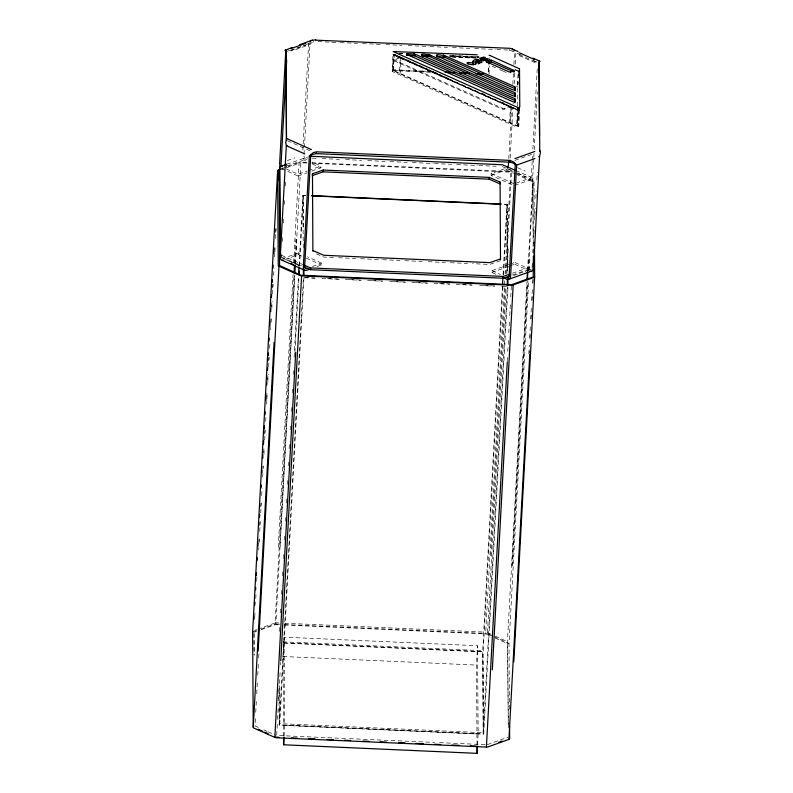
<?xml version="1.0" encoding="UTF-8"?>
<svg xmlns="http://www.w3.org/2000/svg" width="793" height="793" viewBox="0 0 793 793"><rect width="100%" height="100%" fill="white"/><g stroke="black" fill="none" stroke-linecap="round" stroke-linejoin="round"><path stroke-width="0.59" stroke-dasharray="3.96 2.97" d="M254.761 617.123L255.029 612.176M255.762 598.576L256.03 593.63M256.704 581.259L256.972 576.313M258.845 541.678L258.984 539.21M259.717 525.6L259.916 521.893M260.719 507.054L260.986 502.098M262.8 468.713L262.929 466.234M263.673 452.634L263.94 447.678M264.674 434.078L264.872 430.371M266.686 396.976L266.954 392.029M267.618 379.659L267.885 374.712M268.629 361.102L268.827 357.395M270.7 322.761L270.899 319.054M271.573 306.683L271.84 301.736M272.574 288.137L272.842 283.19M274.656 249.795L274.784 247.317M275.587 232.478L275.855 227.532M258.716 550.015L258.855 547.547M259.123 542.6L259.321 538.883M259.727 531.469L260.263 521.566M260.728 512.912L261.264 503.02M261.67 495.595L262.067 488.181M262.671 477.049L262.87 473.332M263.137 468.385L263.276 465.917M263.881 454.786L264.218 448.6M264.684 439.937L265.219 430.044M265.685 421.39L266.022 415.205M266.626 404.073L266.825 400.366M266.894 399.127L267.231 392.941M267.826 381.81L268.232 374.385M268.629 366.971L269.174 357.078M269.64 348.414L269.977 342.229M270.641 329.868L270.78 327.39M271.047 322.444L271.246 318.736M271.781 308.834L272.187 301.419M272.584 293.995L273.119 284.102M273.595 275.449L273.991 268.024M274.596 256.892L274.794 253.185M274.864 251.946L275.131 247M275.597 238.336L276.133 228.443M258.29 727.429L254.999 725.962L255.405 718.537M255.733 712.352L256.407 699.981M256.744 693.796L257.348 682.674M257.745 675.249L258.349 664.118M258.687 657.932L259.014 651.747M281.812 253.919L281.684 256.387A2.894 1.824 -66 0 0 281.783 257.348M282.486 241.558L282.823 235.382M283.488 223.031L283.825 216.846M284.489 204.495L284.826 198.309M285.5 185.958L285.827 179.783M286.501 167.422L286.769 162.476M281.574 168.354A4.857 3.222 70.2 0 0 282.873 169.276L298.039 176.036L298.138 174.242L307.287 170.941M278.254 547.348L293.023 274.705M293.678 262.642L299.1 162.436A2.498 1.001 3.1 0 1 300.864 162.218L307.03 162.496M257.824 629.166L275.112 622.951L294.005 274.17M294.609 263.038L295.878 239.536M261.115 628.998L274.091 624.329A2.498 1.001 3.1 0 1 275.845 624.121L294.758 274.983M295.373 263.643L296.691 239.208M280.098 546.159L294.768 275.3M295.373 264.168L300.864 162.753L307.04 163.021M302.837 150.115L303.104 145.178M303.174 143.939L308.596 43.853L309.994 44.477L304.433 147.032M284.637 259.688L298.555 254.672L298.654 252.878L301.945 254.345M304.036 154.447L304.363 148.271M279.255 631.506L279.523 626.559M280.256 612.969L280.524 608.023M281.267 594.433L281.535 589.486M282.268 575.896L282.536 570.95M283.2 558.589L283.468 553.643M284.211 540.053L284.479 535.106M285.212 521.516L285.48 516.57M286.214 502.98L286.481 498.034M287.225 484.444L287.492 479.497M288.226 465.907L288.424 462.2M289.158 448.6L289.425 443.664M290.169 430.064L290.436 425.127M291.17 411.527L291.437 406.591M292.171 392.991L292.439 388.045M293.182 374.455L293.38 370.747M294.114 357.157L298.396 278.065M299.07 265.705L302.886 195.266L305.345 195.375M294.907 352.459L298.991 277.064M299.595 265.942L303.412 195.494L305.87 195.603M277.292 724.306L276.698 735.438L348.276 738.61M277.56 719.36L278.234 706.989M278.571 700.814L279.235 688.443M279.503 683.497L280.246 669.887M280.514 664.94L280.643 662.472M501.791 286.491L507.956 286.759L483.72 734.12L279.195 725.06L292.25 484.077M292.32 482.838L301.152 319.718M301.221 318.479L303.432 277.699L315.753 278.244M283.597 736.201L283.071 656.505L284.122 637.166L477.545 645.74L478.129 734.011L477.545 744.895M303.947 277.51L279.79 723.672L483.264 732.692L507.431 286.521M284.112 736.32L284.707 725.446L284.122 637.166M311.778 171.1L320.937 167.809L321.026 166.005L312.363 162.139M316.932 266.617L321.571 264.951L321.671 263.147L307.426 256.783M432.74 71.876L393.07 70.24L517.393 125.75L518.681 109.127L519.663 109.166L518.721 126.583L516.491 126.86L392.416 71.499L392.931 54.539M393.328 54.667L517.403 110.019L518.097 109.771L394.022 54.41L393.328 54.667L392.485 70.28L393.179 70.022M393.159 70.349L394.022 54.41M393.952 59.326L393.387 69.734L392.089 70.151M393.675 64.927L394.24 54.519L518.077 110.098L519.613 110.068L519.593 106.49M400.465 56.947A1.308 0.833 -66 0 0 400.128 56.987L394.111 59.148A1.318 0.525 3.1 0 0 394.111 59.891L502.365 108.195A1.318 0.525 3.1 0 0 504.229 108.274L510.236 106.113A1.308 0.833 -66 0 1 511.098 106.986L510.256 122.598L509.562 122.846L510.395 107.124L504.179 109.176A1.318 0.525 3.1 0 1 502.316 109.097L394.071 60.793A1.318 0.525 3.1 0 1 394.062 60.05L400.277 57.998L399.444 73.709L400.138 73.462L400.98 57.849A1.308 0.833 -66 0 0 400.941 57.433L400.306 57.78M488.201 71.965L488.587 64.867M488.448 71.776L488.766 65.859M489.003 74.126L489.45 65.849M489.846 58.513L489.717 57.681M511.931 184.64L491.105 175.342L491.204 173.548L505.121 168.532M496.081 274.418L491.749 272.485L491.848 270.691L509.017 264.505M502.336 108.869L502.365 108.195M504.179 109.176L504.209 108.502M510.781 50.395L509.156 50.088L509.225 48.73M477.029 744.766L476.504 665.079L477.545 645.74M508.799 158.57L511.604 106.668M512.813 84.425L513.418 73.303M513.884 64.659L514.488 53.537L512.932 51.614M483.264 732.692L482.719 650.676L502.465 286.085M503.069 274.963L506.886 204.515L501.949 204.297M483.72 734.12L483.175 651.687L502.99 285.886M503.595 274.765L507.411 204.326L502.475 204.108M510.186 158.065L512.932 107.402M513.071 103.07L513.319 103.764M514.201 83.929L514.806 72.807M515.272 64.154L515.876 53.032L514.488 53.537M490.986 634.281L485.752 632.14L504.794 280.088M505.111 274.16L510.672 171.516L311.966 162.714M490.748 555.635L505.349 286.005M506.013 273.644L511.505 172.22L311.976 163.239M492.631 636.115L487.417 633.785L506.261 285.886M506.925 273.545L508.263 248.873M518.146 74.364L517.442 87.379L517.66 105.945M518.335 70.864L518.384 71.866M517.68 84.871L518.434 70.964M518.275 84.524L518.414 81.927M517.244 112.943L516.53 125.958L517.601 126.156L518.771 125.681L518.662 108.443M517.373 123.103L518.077 110.098M507.262 361.33L507.53 356.374M507.798 351.428L508.541 337.828M508.809 332.882L509.473 320.511M509.74 315.564L510.484 301.955M510.751 297.008L511.356 285.876M510.068 265.903L514.647 264.247L514.746 262.453L529.902 269.214A2.894 1.913 70.2 0 0 531.399 269.085M532.222 161.425L531.479 175.015A2.894 1.824 -66 0 1 529.308 178.385L515.381 183.401M532.281 160.186L532.618 154.011M532.886 149.064L537.238 68.743M508.363 726.993L507.451 641.626L526.939 281.713M527.543 270.582L528.217 258.211M533.739 158.451L532.866 174.519A4.857 3.073 -66 0 1 529.209 180.189L515.281 185.195M533.808 157.212L534.145 151.037M534.204 149.808L537.357 91.73M511.951 565.29L527.286 282.06M527.89 270.928L532.718 181.884L517.095 174.718M533.193 253.344L532.846 177.919L517.076 171.09M512.447 566.113L527.88 281.128M528.485 270.026L533.293 181.201L517.651 174.222M509.443 709.14L509.017 643.837L528.663 280.92M529.258 270.026L529.863 258.924M532.093 267.489L532.291 263.782M532.896 252.66L533.302 245.245M533.897 234.123L534.304 226.709M534.908 215.587L535.305 208.172M535.84 198.29L536.246 190.875M536.851 179.753L537.248 172.339M528.852 353.757L529.318 345.104M529.714 337.679L530.319 326.547M530.725 319.133L531.33 308.001M531.726 300.577L532.331 289.445M532.668 283.26L532.866 279.552M529.189 353.44L529.327 350.962M529.992 338.601L530.329 332.416M531.062 318.806L531.33 313.859M532.073 300.26L532.272 296.542M533.005 282.942L533.213 279.235M518.771 125.681L516.53 125.958L392.109 70.309L393.387 69.734L432.74 71.479M392.059 71.211L393.338 70.636L436.378 72.55M517.779 125.671L517.67 107.174M311.699 42.693L309.994 44.477L291.675 51.059M519.633 109.018L517.442 109.147M312.402 42.257L313.949 41.672M307.377 44.041L313.156 41.91M290.278 50.435L308.596 43.853M290.813 50.425L305.692 45.082M400.287 58.097L400.98 57.849M287.304 160.553L294.937 157.807M281.684 168.701L299.1 162.436M281.356 169.573L283.438 168.82M286.689 167.65L300.864 162.753M308.437 170.535L321.026 166.005M298.039 176.036L307.198 172.745M510.424 106.906L511.118 106.658M510.405 107.233L511.098 106.986M514.855 160.404L533.689 153.624M491.105 175.342L506.192 169.92A4.857 3.073 -66 0 0 507.52 169.107M298.654 252.878L283.577 258.3A2.894 1.824 -66 0 1 282.804 258.379L287.601 260.52M312.392 266.488L321.671 263.147M510.167 264.099L514.746 262.453M491.749 272.485L508.928 266.309M513.527 275.538L518.107 273.892M519.246 273.486L523.826 271.83M524.976 271.424L530.695 269.362M254.365 630.405L256.674 629.583M254.454 631.397L256.674 630.594M254.266 632.209L256.575 631.387M261.184 629.721L275.191 624.696L279.552 624.805M487.338 744.637L508.085 737.173M285.986 51.684L292.498 49.384M286.63 164.28L307.575 157.034M286.531 166.084L307.476 158.838M500.492 260.709L489.727 264.436L472.519 263.673M512.486 273.218L532.262 266.379M512.387 275.022L531.003 268.579M275.112 622.951L279.651 623.011M478.883 64.441L478.367 64.431M318.062 41.623L339.027 42.554M340.256 42.604L357.514 43.367M362.451 43.585L380.937 44.408M385.874 44.626L401.902 45.34M408.058 45.607L429.023 46.539M430.252 46.589L447.51 47.362M452.446 47.58L469.704 48.343M474.63 48.561L495.595 49.483M496.824 49.543L509.156 50.088M399.038 53.141L403.766 53.349M452.089 55.49L470.437 56.303M474.67 56.491L479.15 56.69M399.018 53.438L404.936 53.696M449.621 55.679L479.17 56.987M449.621 56.075L479.131 57.383M449.591 56.253L477.872 57.502M451.822 56.68L477.079 57.8M452.05 56.759L475.413 57.79M451.822 57.076L477.089 58.196M518.652 109.702L519.633 109.741M312.264 158.134L317.2 158.362M322.146 158.58L339.424 159.343M345.589 159.611L361.638 160.325M367.803 160.602L385.091 161.366M390.027 161.584L407.305 162.347M412.241 162.565L433.216 163.497M434.455 163.556L451.732 164.32M456.669 164.538L477.654 165.469M478.883 165.519L496.16 166.292M333.546 257.517L323.713 257.081L313.969 252.868M338.462 257.735L355.68 258.498M360.607 258.716L381.512 259.638M382.741 259.698L399.959 260.461M404.876 260.679L422.094 261.442M428.24 261.71L445.458 262.473M450.374 262.691L467.592 263.454M305.186 277.56L315.049 278.006M327.38 278.551L338.482 279.037M349.574 279.532L360.676 280.018M371.778 280.514L382.87 281.009M393.972 281.495L405.074 281.991M416.166 282.486L428.507 283.032M439.6 283.517L449.462 283.953M461.804 284.509L471.666 284.945M483.998 285.49L495.1 285.976M321.908 278.521L339.156 279.285M345.322 279.552L361.34 280.266M367.496 280.534L382.285 281.188M389.67 281.515L405.689 282.229M411.854 282.506L427.863 283.21M434.029 283.488L450.047 284.191M456.203 284.469L472.222 285.173M479.616 285.5L494.396 286.164M284.588 623.229L485.752 632.14M275.845 624.121L279.552 624.279M284.489 624.497L485.653 633.409A2.498 1.001 3.1 0 1 487.417 633.785M284.489 625.033L485.653 633.944L490.887 636.075M282.942 641.824L482.719 650.676M283.587 642.845L483.175 651.687M284.112 643.083L482.659 651.876L483.195 733.892L279.721 724.871L279.532 684.498M283.071 656.505L476.504 665.079M284.707 725.446L478.129 734.011M349.505 738.67L434.663 742.436M439.6 742.654L486.496 744.736M502.336 166.56L512.476 170.951M516.977 172.894L532.747 179.714M281.356 255.247L302.757 264.505M281.257 257.041L301.528 265.814M533.431 60.496L537.783 62.409M520.605 54.776L511.544 50.702L512.268 51.109M519.118 54.539L537.049 62.488M519.088 55.589L537.505 63.807M515.212 69.467L518.999 71.192M514.944 69.943L518.305 71.439M492.037 66.196L497.697 68.713M499.649 69.586L502.921 71.043M503.357 71.241L506.182 72.5M515.896 86.13L518.136 87.131M394.508 54.291L449.572 78.864M481.995 93.326L485.326 94.813M501.761 102.148L505.072 103.615M400.237 57.909L510.276 107.005M517.522 167.67L525.194 171.09M507.242 168.542L513.953 171.546M517.789 173.251L525.472 176.68M506.192 169.92L515.975 174.222M491.204 173.548L514.221 183.817M287.443 140.718L311.362 151.384M312.273 163.943L320.937 167.809M514.647 264.247L528.723 270.532M286.223 168.929L298.138 174.242M491.848 270.691L500.512 274.556M298.555 254.672L301.846 256.149M306.227 258.102L321.571 264.951M291.249 261.72L298.921 265.149M288.563 260.947L294.312 263.514M295.274 263.94L300.071 266.081M495.377 636.234L507.451 641.626M493.672 636.581L508.273 643.093A2.498 1.001 3.1 0 1 509.017 643.837M495.278 638.038L507.698 643.777L508.254 727.568M263.782 729.877L267.072 731.344M268.173 731.84L275.855 735.26M534.284 220.137L534.026 181.944A2.498 1.001 3.1 0 0 533.293 181.201M532.846 177.919L533.293 246.405M518.394 71.539L518.424 78.051M518.612 109.345L518.721 126.583M507.411 204.326L507.827 268.302M506.886 204.515L507.342 273.06M303.412 195.494L303.63 228.543M302.886 195.266L303.233 248.169M278.958 688.146L279.195 725.06M254.038 633.191L254.186 655.375M253.929 633.766L254.067 654.711M305.87 159.234A2.894 1.913 70.2 0 1 303.967 155.686M305.771 161.038A4.857 3.222 70.2 0 1 302.738 156.875M519.623 110.068A1.318 0.525 3.1 0 1 518.81 110.524A1.318 0.525 3.1 0 1 517.383 110.346L393.318 54.985A1.308 0.525 3.1 0 1 393.506 54.182M510.672 171.516A2.498 1.001 3.1 0 1 512.437 171.893"/><path stroke-width="1.19" d="M509.562 726.388L509.641 738.709A2.498 1.001 3.1 0 1 508.918 739.393L488.171 746.847A2.498 1.001 3.1 0 1 486.406 747.065L276.598 737.768A2.498 1.001 3.1 0 1 274.834 737.401L253.978 728.093A2.498 1.001 3.1 0 1 253.245 727.35L252.61 632.477L277.629 170.574A2.498 1.001 3.1 0 1 278.353 169.9L280.573 169.097M254.008 619.462L254.137 616.994M254.791 604.91L254.94 602.184M255.614 589.853L255.742 587.385M256.387 575.589L256.545 572.576M257.21 560.245L257.348 557.776M257.973 546.258L258.151 542.967M259.549 517.066L259.688 514.488M261.145 487.606L261.293 484.989M261.958 472.648L262.086 470.18M262.741 458.285L262.889 455.38M263.494 444.278L263.692 440.571M264.327 428.954L264.495 425.772M265.1 414.67L265.249 411.845M265.903 399.86L266.042 397.184M266.706 385.061L266.835 382.523M267.499 370.301L267.637 367.783M268.292 355.641L268.44 352.984M269.085 340.97L269.243 338.175M269.888 326.31L270.046 323.375M270.681 311.649L270.809 309.201M271.444 297.464L271.602 294.54M272.267 282.318L272.396 279.879M273.05 267.856L273.189 265.209M273.853 253.056L273.981 250.548M278.749 180.209L279.285 170.317L279.572 265.516L300.953 275.24L511.644 284.647L533.253 276.935L533.283 268.133M292.052 47.481L285.123 50.336L285.698 52.09L279.671 163.299A4.857 3.222 70.2 0 0 280.514 166.887M279.642 166.699L280.127 256.555L279.642 166.699L285.46 164.686M286.471 140.658L285.956 50.405L285.292 49.84M286.689 60.119L281.069 163.923A2.894 1.913 70.2 0 0 282.199 166.927M253.245 727.35L274.091 342.437M258.141 651.112L278.987 266.2A2.498 1.001 3.1 0 1 278.254 265.457L277.629 170.574M286.491 139.37L285.956 50.405M294.074 272.931L294.471 265.506M294.907 272.822L295.303 265.407M298.594 274.358L299.001 266.944M299.12 274.596L299.328 270.889M274.834 737.401L295.68 352.488M280.772 660.787L301.618 275.875A2.498 1.001 3.1 0 1 299.853 275.508L278.987 266.2M503.664 277.808L506.915 279.255A4.857 3.222 70.2 0 0 510.593 276.341L516.62 165.132L514.062 162.159L509.988 160.384L316.437 151.81L313.205 152.662L309.339 155.953L303.313 267.162A4.857 3.073 -66 0 0 306.494 270.373L309.974 269.124M315.673 40.156L510.345 48.323L518.017 51.486M534.938 158.541L516.62 165.132L513.012 162.991L509.899 162.188L316.348 153.614L312.442 154.437L310.727 155.448L304.7 266.656A2.894 1.824 -66 0 0 306.594 268.569M312.482 173.756L312.383 175.56L323.147 171.833L489.162 179.188L499.986 183.877L500.086 182.073L489.261 177.394L323.237 170.039L312.482 173.756L312.888 251.203M477.475 746.104L477.089 753.35L283.656 744.776L284.053 737.53M316.348 153.614L316.397 152.712M510.058 275.825L503.079 278.244L310.539 269.709L310.638 267.915L303.878 264.991M323.147 171.833L323.237 170.039M406.531 55.53L406.769 53.607L414.808 54.023L514.786 98.629L515.103 101.752L513.14 101.871L406.601 54.33M407.334 55.351L407.394 54.152M413.896 55.341L413.976 53.845M515.053 102.763L514.687 100.433L414.709 55.827L414.798 54.32M422.163 56.016L422.223 54.816M428.726 56.006L428.805 54.499C427.843 55.262 420.667 52.764 421.43 54.985L513.101 95.894L515.063 95.775L514.746 92.652L428.805 54.499M515.014 96.459L514.647 94.456L429.538 56.481L429.628 54.975M436.656 56.68L437.052 55.47M443.555 56.66L443.634 55.163C442.672 55.916 435.496 53.418 436.259 55.649L513.061 89.916L515.024 89.797L514.707 86.675L443.634 55.163M515.073 89.668L515.014 90.868L514.607 88.479L444.367 57.136L444.457 55.639M467.949 64.015L467.989 63.41M473.143 62.439C471.736 57.968 484.434 59.178 475.661 61.239L475.562 64.491M473.153 64.857L473.243 63.053C456.847 60.595 478.159 69.05 475.661 61.239M473.134 62.736L473.57 60.902M475.612 64.62L475.661 63.718M476.732 60.645L476.801 59.445M478.001 63.291C478.685 55.946 486.644 65.155 478.08 61.933M478.338 63.262L478.427 61.765M479.091 63.202L479.121 62.607M479.953 62.33L480.033 60.892M481.668 60.258L481.738 59.059C492.909 55.441 473.738 58.345 481.738 59.059M483.165 58.335L483.224 57.136M483.175 60.932L483.215 60.327M486.396 59.772L486.456 58.573L488.538 59.009L484.592 60.585L482.887 60.06L486.456 58.573M486.406 62.379L486.456 61.477M488.686 63.053L488.775 61.319M488.875 63.975L489.023 61.13M489.608 61.517L489.687 60.02L491.244 60.03L514.37 70.646L509.275 72.024L486.149 61.606L489.687 60.02M489.816 55.441L489.083 55.322M513.943 71.994L491.313 61.894L491.392 60.397M489.162 179.188L489.261 177.394M510.791 72.639L510.831 72.034M508.66 161.038L508.462 164.746A2.894 1.824 -66 0 1 507.074 167.64M502.534 284.846L502.931 277.431M513.993 71.786L514.033 70.19M503.079 278.244L503.168 276.44L508.987 274.428M509.919 161.742L509.988 160.384M514.627 88.172L514.707 86.675M514.667 94.149L514.746 92.652M514.964 88.826L515.044 87.329M514.707 100.126L514.786 98.629M515.004 94.803L515.083 93.306M515.053 96.845L515.113 95.646M515.044 100.78L515.123 99.284M519.504 68.803L490.005 55.52M477.247 54.796L393.1 51.545L517.542 107.342L517.512 107.947L519.782 107.065L519.524 68.912M515.222 164.508L509.195 275.726A2.894 1.913 70.2 0 1 507.005 277.451M518.969 107.521L518.563 108.443L518.216 107.521L517.799 108.354L517.542 107.342M519.246 108.363L519.296 107.461M486.406 747.065L507.252 362.153M492.334 669.867L513.18 284.955L533.927 277.491A2.498 1.001 3.1 0 0 534.66 276.816L534.423 242.311M527.077 279.235L527.474 271.821M527.424 279.592L527.821 272.168M539.081 62.994L539.726 61.12L538.893 63.301M539.636 151.493L539.716 150.125M539.151 61.626L539.736 149.689L540.39 152.692L539.518 156.895L533.491 268.113A4.857 3.222 70.2 0 1 529.803 271.018M508.918 739.393L529.764 354.471M513.814 661.729L534.66 276.816M285.857 52.209L285.986 51.684M309.805 41.96L310.588 41.177M311.48 40.542L315.703 39.709M312.462 40.066L299.496 44.814M290.912 48.631L305.781 43.278M473.48 62.399L477.555 61.14M480.717 59.802L481.926 59.366M482.729 59.078L483.988 58.831M475.562 63.044L476.276 62.786M478.932 63.044L480.31 62.607M485.554 60.665L487.219 60.268M487.18 62.687L491.313 61.894M287.007 145.426L286.313 145.674L280.296 256.892A4.857 3.073 -66 0 0 283.478 260.104M309.339 155.953L310.727 155.448M514.944 158.6L534.779 151.473M508.244 279.503L531.141 271.265M498.767 742.288L502.217 741.049M500.591 258.914L489.826 262.632L323.802 255.277L312.987 250.598M409.079 55.183L415.264 55.451M425.147 55.897L430.807 56.144M443.168 56.69L445.646 56.799M408.147 55.391L414.709 55.827M422.976 56.045L429.538 56.481M436.993 56.67L444.367 57.136M446.261 72.084L448.729 72.193M462.25 72.787L467.166 73.006M477.009 73.442L483.155 73.719M445.042 72.421L454.875 72.857M459.791 73.075L469.634 73.511M475.78 73.789L481.926 74.056M309.894 156.231L502.435 164.756L514.826 170.118M311.51 195.643L501.245 204.049M312.036 195.881L500.72 204.237M310.638 267.915L503.168 276.44M301.618 275.875L511.426 285.173A2.498 1.001 3.1 0 0 513.18 284.955M279.067 737.351L275.756 737.064M291.408 737.896L297.573 738.174M308.685 738.66L314.851 738.937M327.192 739.482L333.367 739.76M344.479 740.246L350.645 740.523M362.986 741.068L369.161 741.346M380.263 741.832L386.439 742.109M398.78 742.654L404.945 742.932M416.057 743.418L423.462 743.755M434.564 744.24L440.739 744.518M451.851 745.004L459.256 745.341M470.358 745.826L476.534 746.104M303.778 266.785L310.539 269.709M532.965 58.157L539.726 61.12M519.217 52.735L534.165 59.406M538.814 156.588L539.518 156.895M311.461 149.59L286.541 138.468L285.738 142.423L286.313 145.674L304.73 153.892M291.15 263.524L294.025 264.812M282.189 260.233L305.206 270.502M258.191 729.233L262.582 731.186M264.783 732.167L268.074 733.634M512.397 48.928L514.142 50.197M538.873 62.895L539.537 135.593M473.223 60.932L473.143 64.59M533.362 256.189L533.332 267.776L533.293 262.88M507.897 278.145L507.946 285.53M507.381 279.186L507.421 285.302M500.086 182.073L500.482 259.489M477.049 747.224L477.089 753.35M303.907 270.165L303.937 275.062M303.372 269.085L303.412 275.24M283.607 737.421L283.656 744.776M252.61 632.477A2.498 1.001 3.1 0 1 253.334 631.793"/></g></svg>
